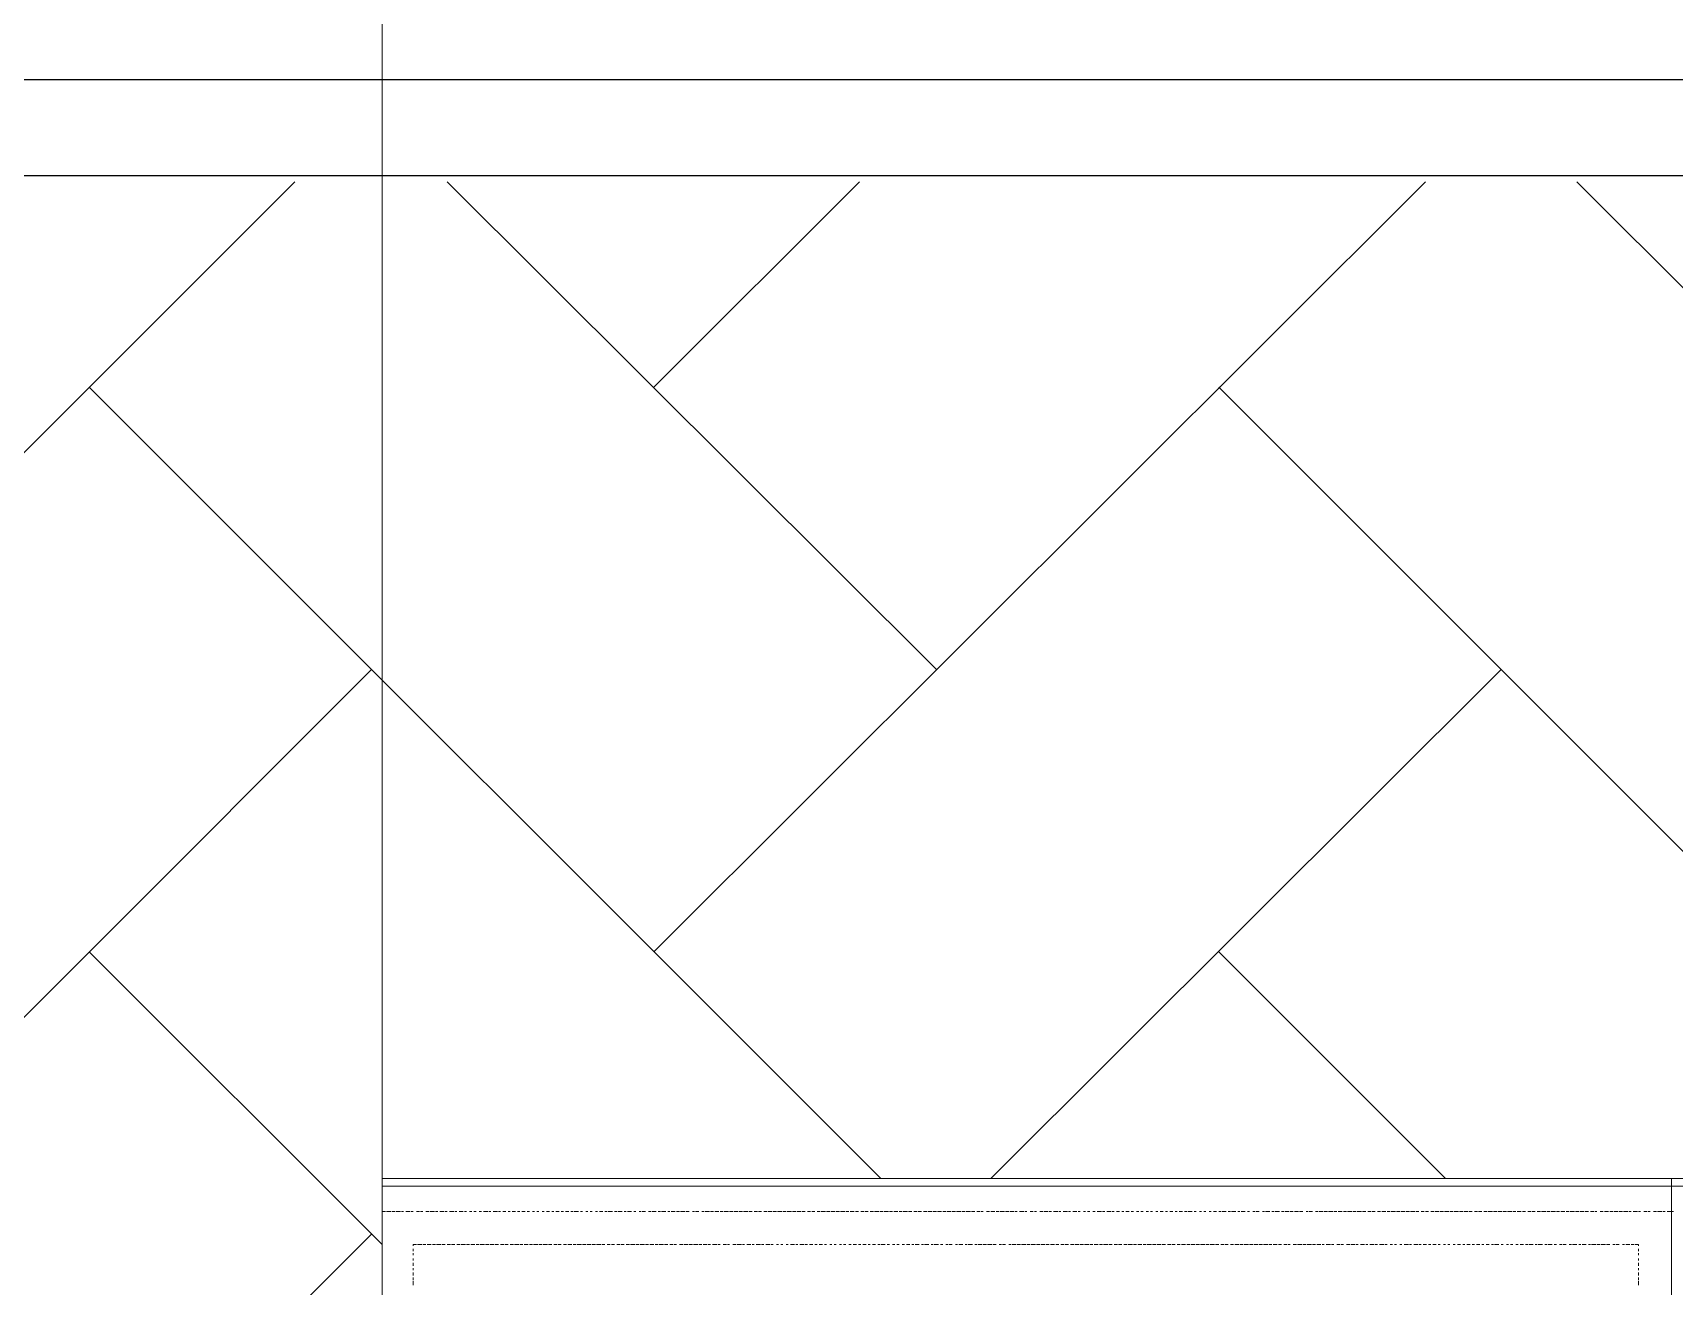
# Model space of a CAD drawing. Header units: millimetres. Extents: x 2928 to 3112, y 1220 to 1280.
# Drawn here: x 2973.768 to 2976.336, y 1265.586 to 1267.547 of the extents above; entities that cross this region are included whole.
import ezdxf

# ---------------------------------------------------------------- set-up
doc = ezdxf.new("R2010")
doc.units = ezdxf.units.MM

msp = doc.modelspace()

# ---------------------------------------------------------------- linework, layer by layer
at = {"color": 253, "linetype": 'Continuous', "lineweight": 5, "true_color": 0x9a9a9a}
for points in [[(2974.31512, 1265.58897), (2974.31512, 1267.98234), (2974.31512, 1267.98234)], [(2974.31512, 1265.58897), (2974.31512, 1267.98234), (2974.31512, 1267.98234)], [(2976.33182, 1265.7423), (2974.31512, 1265.7423), (2974.31512, 1265.7423)], [(2978.34685, 1265.7423), (2976.33182, 1265.7423), (2976.33182, 1265.7423)]]:
    msp.add_lwpolyline(points, dxfattribs=at)
at = {"color": 7, "linetype": 'Continuous', "lineweight": -2, "true_color": 0x000007}
for points in [[(2937.08126, 1265.3073), (2937.07792, 1267.474), (2938.98795, 1267.474), (2985.45528, 1267.474), (2985.45528, 1236.87356), (2938.98795, 1236.87356), (2937.08126, 1236.87356), (2937.08126, 1238.60692)], [(2937.23126, 1265.3073), (2937.23126, 1267.32399), (2938.98795, 1267.32399), (2985.30528, 1267.32399), (2985.30528, 1237.02356), (2938.98795, 1237.02356), (2937.22793, 1237.02356), (2937.22793, 1238.60692)]]:
    msp.add_lwpolyline(points, close=True, dxfattribs=at)
at = {"color": 252, "linetype": 'Continuous', "lineweight": 13, "true_color": 0x989898}
msp.add_lwpolyline([(2978.19518, 1267.32399), (2978.19518, 1267.474), (2940.68131, 1267.474), (2940.68131, 1267.32399)], close=True, dxfattribs=at)
at = {"color": 9, "linetype": 'Continuous', "lineweight": 13, "true_color": 0xbababa}
for points in [[(2972.97344, 1266.10898), (2974.17845, 1267.31399), (2974.17845, 1267.31399)], [(2975.1818, 1266.55065), (2974.41679, 1267.31399), (2974.41679, 1267.31399)], [(2974.74013, 1266.99232), (2975.0618, 1267.31399), (2975.0618, 1267.31399)], [(2974.74013, 1266.10898), (2975.94681, 1267.31399), (2975.94681, 1267.31399)], [(2976.94849, 1266.55065), (2976.18348, 1267.31399), (2976.18348, 1267.31399)], [(2975.09513, 1265.75397), (2973.85678, 1266.99232), (2973.85678, 1266.99232)], [(2976.86183, 1265.75397), (2975.62347, 1266.99232), (2975.62347, 1266.99232)], [(2972.97344, 1265.22396), (2974.29846, 1266.55065), (2974.29846, 1266.55065)], [(2975.2668, 1265.75397), (2976.06515, 1266.55065), (2976.06515, 1266.55065)], [(2974.31512, 1265.65064), (2973.85678, 1266.10898), (2973.85678, 1266.10898)], [(2975.97848, 1265.75397), (2975.62347, 1266.10898), (2975.62347, 1266.10898)], [(2973.17344, 1264.54395), (2974.29846, 1265.6673), (2974.29846, 1265.6673)]]:
    msp.add_lwpolyline(points, dxfattribs=at)
at = {"color": 7, "linetype": 'Continuous', "lineweight": 20, "true_color": 0x000007}
for points in [[(2976.33182, 1265.75397), (2974.31512, 1265.75397), (2974.31512, 1265.29896), (2976.33182, 1265.29896)], [(2978.34685, 1265.75397), (2976.33182, 1265.75397), (2976.33182, 1265.29896), (2978.34685, 1265.29896)]]:
    msp.add_lwpolyline(points, close=True, dxfattribs=at)
at = {"color": 252, "linetype": 'Continuous', "lineweight": 13, "true_color": 0x989898}
for points in [[(2974.32012, 1265.7023), (2974.31512, 1265.7023), (2974.31512, 1265.7023)], [(2974.32846, 1265.7023), (2974.32179, 1265.7023), (2974.32179, 1265.7023)], [(2974.33512, 1265.7023), (2974.33012, 1265.7023), (2974.33012, 1265.7023)], [(2974.34346, 1265.7023), (2974.33679, 1265.7023), (2974.33679, 1265.7023)], [(2974.34846, 1265.7023), (2974.34512, 1265.7023), (2974.34512, 1265.7023)], [(2974.35846, 1265.7023), (2974.35179, 1265.7023), (2974.35179, 1265.7023)], [(2974.36346, 1265.7023), (2974.36012, 1265.7023), (2974.36012, 1265.7023)], [(2974.37346, 1265.7023), (2974.36846, 1265.7023), (2974.36846, 1265.7023)], [(2974.37846, 1265.7023), (2974.37512, 1265.7023), (2974.37512, 1265.7023)], [(2974.38846, 1265.7023), (2974.38346, 1265.7023), (2974.38346, 1265.7023)], [(2974.39679, 1265.7023), (2974.39012, 1265.7023), (2974.39012, 1265.7023)], [(2974.40179, 1265.7023), (2974.39846, 1265.7023), (2974.39846, 1265.7023)], [(2974.41179, 1265.7023), (2974.40512, 1265.7023), (2974.40512, 1265.7023)], [(2974.41679, 1265.7023), (2974.41346, 1265.7023), (2974.41346, 1265.7023)], [(2974.42679, 1265.7023), (2974.42012, 1265.7023), (2974.42012, 1265.7023)], [(2974.43179, 1265.7023), (2974.42846, 1265.7023), (2974.42846, 1265.7023)], [(2974.44179, 1265.7023), (2974.43512, 1265.7023), (2974.43512, 1265.7023)], [(2974.44679, 1265.7023), (2974.44346, 1265.7023), (2974.44346, 1265.7023)], [(2974.45512, 1265.7023), (2974.45179, 1265.7023), (2974.45179, 1265.7023)], [(2974.46179, 1265.7023), (2974.45846, 1265.7023), (2974.45846, 1265.7023)], [(2974.47012, 1265.7023), (2974.46679, 1265.7023), (2974.46679, 1265.7023)], [(2974.48012, 1265.7023), (2974.47346, 1265.7023), (2974.47346, 1265.7023)], [(2974.48512, 1265.7023), (2974.48179, 1265.7023), (2974.48179, 1265.7023)], [(2974.49512, 1265.7023), (2974.48846, 1265.7023), (2974.48846, 1265.7023)], [(2974.50012, 1265.7023), (2974.49679, 1265.7023), (2974.49679, 1265.7023)], [(2974.50846, 1265.7023), (2974.50346, 1265.7023), (2974.50346, 1265.7023)], [(2974.51512, 1265.7023), (2974.51179, 1265.7023), (2974.51179, 1265.7023)], [(2974.52346, 1265.7023), (2974.51846, 1265.7023), (2974.51846, 1265.7023)], [(2974.53013, 1265.7023), (2974.52679, 1265.7023), (2974.52679, 1265.7023)], [(2974.53846, 1265.7023), (2974.53346, 1265.7023), (2974.53346, 1265.7023)], [(2974.54513, 1265.7023), (2974.54179, 1265.7023), (2974.54179, 1265.7023)], [(2974.55346, 1265.7023), (2974.55013, 1265.7023), (2974.55013, 1265.7023)], [(2974.56013, 1265.7023), (2974.55679, 1265.7023), (2974.55679, 1265.7023)], [(2974.56846, 1265.7023), (2974.56513, 1265.7023), (2974.56513, 1265.7023)], [(2974.57679, 1265.7023), (2974.57179, 1265.7023), (2974.57179, 1265.7023)], [(2974.58346, 1265.7023), (2974.58013, 1265.7023), (2974.58013, 1265.7023)], [(2974.59179, 1265.7023), (2974.58679, 1265.7023), (2974.58679, 1265.7023)], [(2974.59846, 1265.7023), (2974.59513, 1265.7023), (2974.59513, 1265.7023)], [(2974.60679, 1265.7023), (2974.60179, 1265.7023), (2974.60179, 1265.7023)], [(2974.61346, 1265.7023), (2974.61013, 1265.7023), (2974.61013, 1265.7023)], [(2974.62179, 1265.7023), (2974.61513, 1265.7023), (2974.61513, 1265.7023)], [(2974.62846, 1265.7023), (2974.62513, 1265.7023), (2974.62513, 1265.7023)], [(2974.63679, 1265.7023), (2974.63346, 1265.7023), (2974.63346, 1265.7023)], [(2974.64346, 1265.7023), (2974.64013, 1265.7023), (2974.64013, 1265.7023)], [(2974.65179, 1265.7023), (2974.64846, 1265.7023), (2974.64846, 1265.7023)], [(2974.66013, 1265.7023), (2974.65513, 1265.7023), (2974.65513, 1265.7023)], [(2974.66679, 1265.7023), (2974.66346, 1265.7023), (2974.66346, 1265.7023)], [(2974.67513, 1265.7023), (2974.66846, 1265.7023), (2974.66846, 1265.7023)], [(2974.68179, 1265.7023), (2974.67846, 1265.7023), (2974.67846, 1265.7023)], [(2974.69013, 1265.7023), (2974.68346, 1265.7023), (2974.68346, 1265.7023)], [(2974.69679, 1265.7023), (2974.69346, 1265.7023), (2974.69346, 1265.7023)], [(2974.70513, 1265.7023), (2974.69846, 1265.7023), (2974.69846, 1265.7023)], [(2974.71179, 1265.7023), (2974.70846, 1265.7023), (2974.70846, 1265.7023)], [(2974.72013, 1265.7023), (2974.71679, 1265.7023), (2974.71679, 1265.7023)], [(2974.72679, 1265.7023), (2974.72179, 1265.7023), (2974.72179, 1265.7023)], [(2974.73513, 1265.7023), (2974.73179, 1265.7023), (2974.73179, 1265.7023)], [(2974.74346, 1265.7023), (2974.73679, 1265.7023), (2974.73679, 1265.7023)], [(2974.75013, 1265.7023), (2974.74679, 1265.7023), (2974.74679, 1265.7023)], [(2974.75846, 1265.7023), (2974.75179, 1265.7023), (2974.75179, 1265.7023)], [(2974.76513, 1265.7023), (2974.7618, 1265.7023), (2974.7618, 1265.7023)], [(2974.77346, 1265.7023), (2974.7668, 1265.7023), (2974.7668, 1265.7023)], [(2974.78013, 1265.7023), (2974.77513, 1265.7023), (2974.77513, 1265.7023)], [(2974.78846, 1265.7023), (2974.7818, 1265.7023), (2974.7818, 1265.7023)], [(2974.79513, 1265.7023), (2974.79013, 1265.7023), (2974.79013, 1265.7023)], [(2974.80346, 1265.7023), (2974.80013, 1265.7023), (2974.80013, 1265.7023)], [(2974.81013, 1265.7023), (2974.80513, 1265.7023), (2974.80513, 1265.7023)], [(2974.81846, 1265.7023), (2974.81513, 1265.7023), (2974.81513, 1265.7023)], [(2974.8268, 1265.7023), (2974.82013, 1265.7023), (2974.82013, 1265.7023)], [(2974.83346, 1265.7023), (2974.82846, 1265.7023), (2974.82846, 1265.7023)], [(2974.8418, 1265.7023), (2974.83513, 1265.7023), (2974.83513, 1265.7023)], [(2974.84846, 1265.7023), (2974.84346, 1265.7023), (2974.84346, 1265.7023)], [(2974.8568, 1265.7023), (2974.85013, 1265.7023), (2974.85013, 1265.7023)], [(2974.86346, 1265.7023), (2974.85846, 1265.7023), (2974.85846, 1265.7023)], [(2974.8718, 1265.7023), (2974.86513, 1265.7023), (2974.86513, 1265.7023)], [(2974.87846, 1265.7023), (2974.87346, 1265.7023), (2974.87346, 1265.7023)], [(2974.8868, 1265.7023), (2974.88013, 1265.7023), (2974.88013, 1265.7023)], [(2974.89346, 1265.7023), (2974.88846, 1265.7023), (2974.88846, 1265.7023)], [(2974.9018, 1265.7023), (2974.8968, 1265.7023), (2974.8968, 1265.7023)], [(2974.90846, 1265.7023), (2974.90346, 1265.7023), (2974.90346, 1265.7023)], [(2974.9168, 1265.7023), (2974.9118, 1265.7023), (2974.9118, 1265.7023)], [(2974.92513, 1265.7023), (2974.91846, 1265.7023), (2974.91846, 1265.7023)], [(2974.9318, 1265.7023), (2974.9268, 1265.7023), (2974.9268, 1265.7023)], [(2974.94013, 1265.7023), (2974.93346, 1265.7023), (2974.93346, 1265.7023)], [(2974.9468, 1265.7023), (2974.9418, 1265.7023), (2974.9418, 1265.7023)], [(2974.95513, 1265.7023), (2974.94846, 1265.7023), (2974.94846, 1265.7023)], [(2974.9618, 1265.7023), (2974.9568, 1265.7023), (2974.9568, 1265.7023)], [(2974.97013, 1265.7023), (2974.96346, 1265.7023), (2974.96346, 1265.7023)], [(2974.9768, 1265.7023), (2974.9718, 1265.7023), (2974.9718, 1265.7023)], [(2974.98513, 1265.7023), (2974.98013, 1265.7023), (2974.98013, 1265.7023)], [(2974.9918, 1265.7023), (2974.9868, 1265.7023), (2974.9868, 1265.7023)], [(2975.00013, 1265.7023), (2974.99513, 1265.7023), (2974.99513, 1265.7023)], [(2975.00847, 1265.7023), (2975.0018, 1265.7023), (2975.0018, 1265.7023)], [(2975.01513, 1265.7023), (2975.01013, 1265.7023), (2975.01013, 1265.7023)], [(2975.02347, 1265.7023), (2975.0168, 1265.7023), (2975.0168, 1265.7023)], [(2975.03013, 1265.7023), (2975.02513, 1265.7023), (2975.02513, 1265.7023)], [(2975.03847, 1265.7023), (2975.0318, 1265.7023), (2975.0318, 1265.7023)], [(2975.04513, 1265.7023), (2975.04013, 1265.7023), (2975.04013, 1265.7023)], [(2975.05347, 1265.7023), (2975.0468, 1265.7023), (2975.0468, 1265.7023)], [(2975.06013, 1265.7023), (2975.05513, 1265.7023), (2975.05513, 1265.7023)], [(2975.06847, 1265.7023), (2975.06347, 1265.7023), (2975.06347, 1265.7023)], [(2975.07513, 1265.7023), (2975.07013, 1265.7023), (2975.07013, 1265.7023)], [(2975.08347, 1265.7023), (2975.07847, 1265.7023), (2975.07847, 1265.7023)], [(2975.0918, 1265.7023), (2975.08513, 1265.7023), (2975.08513, 1265.7023)], [(2975.09847, 1265.7023), (2975.09347, 1265.7023), (2975.09347, 1265.7023)], [(2975.1068, 1265.7023), (2975.10013, 1265.7023), (2975.10013, 1265.7023)], [(2975.11347, 1265.7023), (2975.10847, 1265.7023), (2975.10847, 1265.7023)], [(2975.1218, 1265.7023), (2975.11513, 1265.7023), (2975.11513, 1265.7023)], [(2975.12847, 1265.7023), (2975.12347, 1265.7023), (2975.12347, 1265.7023)], [(2975.1368, 1265.7023), (2975.13013, 1265.7023), (2975.13013, 1265.7023)], [(2975.14347, 1265.7023), (2975.13847, 1265.7023), (2975.13847, 1265.7023)], [(2975.1518, 1265.7023), (2975.1468, 1265.7023), (2975.1468, 1265.7023)], [(2975.15847, 1265.7023), (2975.15347, 1265.7023), (2975.15347, 1265.7023)], [(2975.1668, 1265.7023), (2975.1618, 1265.7023), (2975.1618, 1265.7023)], [(2975.17513, 1265.7023), (2975.16847, 1265.7023), (2975.16847, 1265.7023)], [(2975.1818, 1265.7023), (2975.1768, 1265.7023), (2975.1768, 1265.7023)], [(2975.19013, 1265.7023), (2975.18347, 1265.7023), (2975.18347, 1265.7023)], [(2975.1968, 1265.7023), (2975.1918, 1265.7023), (2975.1918, 1265.7023)], [(2975.20513, 1265.7023), (2975.19847, 1265.7023), (2975.19847, 1265.7023)], [(2975.2118, 1265.7023), (2975.2068, 1265.7023), (2975.2068, 1265.7023)], [(2975.22013, 1265.7023), (2975.21347, 1265.7023), (2975.21347, 1265.7023)], [(2975.2268, 1265.7023), (2975.2218, 1265.7023), (2975.2218, 1265.7023)], [(2975.23514, 1265.7023), (2975.22847, 1265.7023), (2975.22847, 1265.7023)], [(2975.2418, 1265.7023), (2975.2368, 1265.7023), (2975.2368, 1265.7023)], [(2975.25014, 1265.7023), (2975.24514, 1265.7023), (2975.24514, 1265.7023)], [(2975.25514, 1265.7023), (2975.2518, 1265.7023), (2975.2518, 1265.7023)], [(2975.26514, 1265.7023), (2975.26014, 1265.7023), (2975.26014, 1265.7023)], [(2975.27347, 1265.7023), (2975.2668, 1265.7023), (2975.2668, 1265.7023)], [(2975.28014, 1265.7023), (2975.27514, 1265.7023), (2975.27514, 1265.7023)], [(2975.28847, 1265.7023), (2975.2818, 1265.7023), (2975.2818, 1265.7023)], [(2975.29514, 1265.7023), (2975.29014, 1265.7023), (2975.29014, 1265.7023)], [(2975.30347, 1265.7023), (2975.2968, 1265.7023), (2975.2968, 1265.7023)], [(2975.30847, 1265.7023), (2975.30514, 1265.7023), (2975.30514, 1265.7023)], [(2975.31847, 1265.7023), (2975.3118, 1265.7023), (2975.3118, 1265.7023)], [(2975.32347, 1265.7023), (2975.32014, 1265.7023), (2975.32014, 1265.7023)], [(2975.33347, 1265.7023), (2975.32847, 1265.7023), (2975.32847, 1265.7023)], [(2975.33847, 1265.7023), (2975.33514, 1265.7023), (2975.33514, 1265.7023)], [(2975.34847, 1265.7023), (2975.34347, 1265.7023), (2975.34347, 1265.7023)], [(2975.3568, 1265.7023), (2975.35014, 1265.7023), (2975.35014, 1265.7023)], [(2975.3618, 1265.7023), (2975.35847, 1265.7023), (2975.35847, 1265.7023)], [(2975.3718, 1265.7023), (2975.36514, 1265.7023), (2975.36514, 1265.7023)], [(2975.3768, 1265.7023), (2975.37347, 1265.7023), (2975.37347, 1265.7023)], [(2975.3868, 1265.7023), (2975.38014, 1265.7023), (2975.38014, 1265.7023)], [(2975.3918, 1265.7023), (2975.38847, 1265.7023), (2975.38847, 1265.7023)], [(2975.4018, 1265.7023), (2975.39514, 1265.7023), (2975.39514, 1265.7023)], [(2975.4068, 1265.7023), (2975.40347, 1265.7023), (2975.40347, 1265.7023)], [(2975.41514, 1265.7023), (2975.4118, 1265.7023), (2975.4118, 1265.7023)], [(2975.4218, 1265.7023), (2975.41847, 1265.7023), (2975.41847, 1265.7023)], [(2975.43014, 1265.7023), (2975.4268, 1265.7023), (2975.4268, 1265.7023)], [(2975.44014, 1265.7023), (2975.43347, 1265.7023), (2975.43347, 1265.7023)], [(2975.44514, 1265.7023), (2975.4418, 1265.7023), (2975.4418, 1265.7023)], [(2975.45514, 1265.7023), (2975.44847, 1265.7023), (2975.44847, 1265.7023)], [(2975.46014, 1265.7023), (2975.4568, 1265.7023), (2975.4568, 1265.7023)], [(2975.46847, 1265.7023), (2975.46347, 1265.7023), (2975.46347, 1265.7023)], [(2975.47514, 1265.7023), (2975.47181, 1265.7023), (2975.47181, 1265.7023)], [(2975.48347, 1265.7023), (2975.47847, 1265.7023), (2975.47847, 1265.7023)], [(2975.49014, 1265.7023), (2975.48681, 1265.7023), (2975.48681, 1265.7023)], [(2975.49847, 1265.7023), (2975.49514, 1265.7023), (2975.49514, 1265.7023)], [(2975.50514, 1265.7023), (2975.50181, 1265.7023), (2975.50181, 1265.7023)], [(2975.51347, 1265.7023), (2975.51014, 1265.7023), (2975.51014, 1265.7023)], [(2975.52014, 1265.7023), (2975.51681, 1265.7023), (2975.51681, 1265.7023)], [(2975.52847, 1265.7023), (2975.52514, 1265.7023), (2975.52514, 1265.7023)], [(2975.53681, 1265.7023), (2975.53181, 1265.7023), (2975.53181, 1265.7023)], [(2975.54347, 1265.7023), (2975.54014, 1265.7023), (2975.54014, 1265.7023)], [(2975.55181, 1265.7023), (2975.54681, 1265.7023), (2975.54681, 1265.7023)], [(2975.55847, 1265.7023), (2975.55514, 1265.7023), (2975.55514, 1265.7023)], [(2975.56681, 1265.7023), (2975.56181, 1265.7023), (2975.56181, 1265.7023)], [(2975.57347, 1265.7023), (2975.57014, 1265.7023), (2975.57014, 1265.7023)], [(2975.58181, 1265.7023), (2975.57514, 1265.7023), (2975.57514, 1265.7023)], [(2975.58847, 1265.7023), (2975.58514, 1265.7023), (2975.58514, 1265.7023)], [(2975.59681, 1265.7023), (2975.59347, 1265.7023), (2975.59347, 1265.7023)], [(2975.60347, 1265.7023), (2975.60014, 1265.7023), (2975.60014, 1265.7023)], [(2975.61181, 1265.7023), (2975.60847, 1265.7023), (2975.60847, 1265.7023)], [(2975.62014, 1265.7023), (2975.61514, 1265.7023), (2975.61514, 1265.7023)], [(2975.62681, 1265.7023), (2975.62347, 1265.7023), (2975.62347, 1265.7023)], [(2975.63514, 1265.7023), (2975.62847, 1265.7023), (2975.62847, 1265.7023)], [(2975.64181, 1265.7023), (2975.63847, 1265.7023), (2975.63847, 1265.7023)], [(2975.65014, 1265.7023), (2975.64347, 1265.7023), (2975.64347, 1265.7023)], [(2975.65681, 1265.7023), (2975.65347, 1265.7023), (2975.65347, 1265.7023)], [(2975.66514, 1265.7023), (2975.65847, 1265.7023), (2975.65847, 1265.7023)], [(2975.67181, 1265.7023), (2975.66847, 1265.7023), (2975.66847, 1265.7023)], [(2975.68014, 1265.7023), (2975.67681, 1265.7023), (2975.67681, 1265.7023)], [(2975.68681, 1265.7023), (2975.68181, 1265.7023), (2975.68181, 1265.7023)], [(2975.69514, 1265.7023), (2975.69181, 1265.7023), (2975.69181, 1265.7023)], [(2975.70348, 1265.7023), (2975.69681, 1265.7023), (2975.69681, 1265.7023)], [(2975.71014, 1265.7023), (2975.70681, 1265.7023), (2975.70681, 1265.7023)], [(2975.71848, 1265.7023), (2975.71181, 1265.7023), (2975.71181, 1265.7023)], [(2975.72514, 1265.7023), (2975.72181, 1265.7023), (2975.72181, 1265.7023)], [(2975.73348, 1265.7023), (2975.72681, 1265.7023), (2975.72681, 1265.7023)], [(2975.74014, 1265.7023), (2975.73514, 1265.7023), (2975.73514, 1265.7023)], [(2975.74848, 1265.7023), (2975.74181, 1265.7023), (2975.74181, 1265.7023)], [(2975.75514, 1265.7023), (2975.75014, 1265.7023), (2975.75014, 1265.7023)], [(2975.76348, 1265.7023), (2975.76014, 1265.7023), (2975.76014, 1265.7023)], [(2975.77014, 1265.7023), (2975.76514, 1265.7023), (2975.76514, 1265.7023)], [(2975.77848, 1265.7023), (2975.77514, 1265.7023), (2975.77514, 1265.7023)], [(2975.78681, 1265.7023), (2975.78014, 1265.7023), (2975.78014, 1265.7023)], [(2975.79348, 1265.7023), (2975.78848, 1265.7023), (2975.78848, 1265.7023)], [(2975.80181, 1265.7023), (2975.79514, 1265.7023), (2975.79514, 1265.7023)], [(2975.80848, 1265.7023), (2975.80348, 1265.7023), (2975.80348, 1265.7023)], [(2975.81681, 1265.7023), (2975.81014, 1265.7023), (2975.81014, 1265.7023)], [(2975.82348, 1265.7023), (2975.81848, 1265.7023), (2975.81848, 1265.7023)], [(2975.83181, 1265.7023), (2975.82514, 1265.7023), (2975.82514, 1265.7023)], [(2975.83848, 1265.7023), (2975.83348, 1265.7023), (2975.83348, 1265.7023)], [(2975.84681, 1265.7023), (2975.84014, 1265.7023), (2975.84014, 1265.7023)], [(2975.85348, 1265.7023), (2975.84848, 1265.7023), (2975.84848, 1265.7023)], [(2975.86181, 1265.7023), (2975.85681, 1265.7023), (2975.85681, 1265.7023)], [(2975.86848, 1265.7023), (2975.86348, 1265.7023), (2975.86348, 1265.7023)], [(2975.87681, 1265.7023), (2975.87181, 1265.7023), (2975.87181, 1265.7023)], [(2975.88514, 1265.7023), (2975.87848, 1265.7023), (2975.87848, 1265.7023)], [(2975.89181, 1265.7023), (2975.88681, 1265.7023), (2975.88681, 1265.7023)], [(2975.90014, 1265.7023), (2975.89348, 1265.7023), (2975.89348, 1265.7023)], [(2975.90681, 1265.7023), (2975.90181, 1265.7023), (2975.90181, 1265.7023)], [(2975.91514, 1265.7023), (2975.90848, 1265.7023), (2975.90848, 1265.7023)], [(2975.92181, 1265.7023), (2975.91681, 1265.7023), (2975.91681, 1265.7023)], [(2975.93015, 1265.7023), (2975.92348, 1265.7023), (2975.92348, 1265.7023)], [(2975.93681, 1265.7023), (2975.93181, 1265.7023), (2975.93181, 1265.7023)], [(2975.94515, 1265.7023), (2975.94015, 1265.7023), (2975.94015, 1265.7023)], [(2975.95181, 1265.7023), (2975.94681, 1265.7023), (2975.94681, 1265.7023)], [(2975.96015, 1265.7023), (2975.95515, 1265.7023), (2975.95515, 1265.7023)], [(2975.96848, 1265.7023), (2975.96181, 1265.7023), (2975.96181, 1265.7023)], [(2975.97515, 1265.7023), (2975.97015, 1265.7023), (2975.97015, 1265.7023)], [(2975.98348, 1265.7023), (2975.97681, 1265.7023), (2975.97681, 1265.7023)], [(2975.99015, 1265.7023), (2975.98515, 1265.7023), (2975.98515, 1265.7023)], [(2975.99848, 1265.7023), (2975.99181, 1265.7023), (2975.99181, 1265.7023)], [(2976.00515, 1265.7023), (2976.00015, 1265.7023), (2976.00015, 1265.7023)], [(2976.01348, 1265.7023), (2976.00681, 1265.7023), (2976.00681, 1265.7023)], [(2976.02015, 1265.7023), (2976.01515, 1265.7023), (2976.01515, 1265.7023)], [(2976.02848, 1265.7023), (2976.02348, 1265.7023), (2976.02348, 1265.7023)], [(2976.03515, 1265.7023), (2976.03015, 1265.7023), (2976.03015, 1265.7023)], [(2976.04348, 1265.7023), (2976.03848, 1265.7023), (2976.03848, 1265.7023)], [(2976.05181, 1265.7023), (2976.04515, 1265.7023), (2976.04515, 1265.7023)], [(2976.05848, 1265.7023), (2976.05348, 1265.7023), (2976.05348, 1265.7023)], [(2976.06681, 1265.7023), (2976.06015, 1265.7023), (2976.06015, 1265.7023)], [(2976.07348, 1265.7023), (2976.06848, 1265.7023), (2976.06848, 1265.7023)], [(2976.08181, 1265.7023), (2976.07515, 1265.7023), (2976.07515, 1265.7023)], [(2976.08848, 1265.7023), (2976.08348, 1265.7023), (2976.08348, 1265.7023)], [(2976.09681, 1265.7023), (2976.09015, 1265.7023), (2976.09015, 1265.7023)], [(2976.10348, 1265.7023), (2976.09848, 1265.7023), (2976.09848, 1265.7023)], [(2976.11181, 1265.7023), (2976.10681, 1265.7023), (2976.10681, 1265.7023)], [(2976.11848, 1265.7023), (2976.11348, 1265.7023), (2976.11348, 1265.7023)], [(2976.12681, 1265.7023), (2976.12181, 1265.7023), (2976.12181, 1265.7023)], [(2976.13515, 1265.7023), (2976.12848, 1265.7023), (2976.12848, 1265.7023)], [(2976.14181, 1265.7023), (2976.13681, 1265.7023), (2976.13681, 1265.7023)], [(2976.15015, 1265.7023), (2976.14348, 1265.7023), (2976.14348, 1265.7023)], [(2976.15681, 1265.7023), (2976.15181, 1265.7023), (2976.15181, 1265.7023)], [(2976.16515, 1265.7023), (2976.15848, 1265.7023), (2976.15848, 1265.7023)], [(2976.17182, 1265.7023), (2976.16682, 1265.7023), (2976.16682, 1265.7023)], [(2976.18015, 1265.7023), (2976.17348, 1265.7023), (2976.17348, 1265.7023)], [(2976.18682, 1265.7023), (2976.18182, 1265.7023), (2976.18182, 1265.7023)], [(2976.19515, 1265.7023), (2976.18848, 1265.7023), (2976.18848, 1265.7023)], [(2976.20182, 1265.7023), (2976.19682, 1265.7023), (2976.19682, 1265.7023)], [(2976.21015, 1265.7023), (2976.20515, 1265.7023), (2976.20515, 1265.7023)], [(2976.21515, 1265.7023), (2976.21182, 1265.7023), (2976.21182, 1265.7023)], [(2976.22515, 1265.7023), (2976.22015, 1265.7023), (2976.22015, 1265.7023)], [(2976.23348, 1265.7023), (2976.22682, 1265.7023), (2976.22682, 1265.7023)], [(2976.24015, 1265.7023), (2976.23515, 1265.7023), (2976.23515, 1265.7023)], [(2976.24848, 1265.7023), (2976.24182, 1265.7023), (2976.24182, 1265.7023)], [(2976.25515, 1265.7023), (2976.25015, 1265.7023), (2976.25015, 1265.7023)], [(2976.26348, 1265.7023), (2976.25682, 1265.7023), (2976.25682, 1265.7023)], [(2976.26848, 1265.7023), (2976.26515, 1265.7023), (2976.26515, 1265.7023)], [(2976.27848, 1265.7023), (2976.27182, 1265.7023), (2976.27182, 1265.7023)], [(2976.28348, 1265.7023), (2976.28015, 1265.7023), (2976.28015, 1265.7023)], [(2976.29348, 1265.7023), (2976.28848, 1265.7023), (2976.28848, 1265.7023)], [(2976.29848, 1265.7023), (2976.29515, 1265.7023), (2976.29515, 1265.7023)], [(2976.30848, 1265.7023), (2976.30348, 1265.7023), (2976.30348, 1265.7023)], [(2976.31682, 1265.7023), (2976.31015, 1265.7023), (2976.31015, 1265.7023)], [(2976.32182, 1265.7023), (2976.31848, 1265.7023), (2976.31848, 1265.7023)], [(2976.33182, 1265.7023), (2976.32515, 1265.7023), (2976.32515, 1265.7023)], [(2976.33515, 1265.7023), (2976.33182, 1265.7023), (2976.33182, 1265.7023)], [(2974.36346, 1265.65064), (2974.36346, 1265.64897), (2974.36346, 1265.64897)], [(2974.36846, 1265.65064), (2974.36346, 1265.65064), (2974.36346, 1265.65064)], [(2974.36346, 1265.64397), (2974.36346, 1265.64064), (2974.36346, 1265.64064)], [(2974.37679, 1265.65064), (2974.37012, 1265.65064), (2974.37012, 1265.65064)], [(2974.38346, 1265.65064), (2974.37846, 1265.65064), (2974.37846, 1265.65064)], [(2974.39179, 1265.65064), (2974.38512, 1265.65064), (2974.38512, 1265.65064)], [(2974.39846, 1265.65064), (2974.39346, 1265.65064), (2974.39346, 1265.65064)], [(2974.40679, 1265.65064), (2974.40012, 1265.65064), (2974.40012, 1265.65064)], [(2974.41346, 1265.65064), (2974.40846, 1265.65064), (2974.40846, 1265.65064)], [(2974.42179, 1265.65064), (2974.41679, 1265.65064), (2974.41679, 1265.65064)], [(2974.42846, 1265.65064), (2974.42346, 1265.65064), (2974.42346, 1265.65064)], [(2974.43679, 1265.65064), (2974.43179, 1265.65064), (2974.43179, 1265.65064)], [(2974.44512, 1265.65064), (2974.43846, 1265.65064), (2974.43846, 1265.65064)], [(2974.45179, 1265.65064), (2974.44679, 1265.65064), (2974.44679, 1265.65064)], [(2974.46012, 1265.65064), (2974.45346, 1265.65064), (2974.45346, 1265.65064)], [(2974.46679, 1265.65064), (2974.46179, 1265.65064), (2974.46179, 1265.65064)], [(2974.47512, 1265.65064), (2974.46846, 1265.65064), (2974.46846, 1265.65064)], [(2974.48179, 1265.65064), (2974.47679, 1265.65064), (2974.47679, 1265.65064)], [(2974.49012, 1265.65064), (2974.48346, 1265.65064), (2974.48346, 1265.65064)], [(2974.49679, 1265.65064), (2974.49179, 1265.65064), (2974.49179, 1265.65064)], [(2974.50512, 1265.65064), (2974.50012, 1265.65064), (2974.50012, 1265.65064)], [(2974.51179, 1265.65064), (2974.50679, 1265.65064), (2974.50679, 1265.65064)], [(2974.52012, 1265.65064), (2974.51512, 1265.65064), (2974.51512, 1265.65064)], [(2974.52846, 1265.65064), (2974.52179, 1265.65064), (2974.52179, 1265.65064)], [(2974.53513, 1265.65064), (2974.53013, 1265.65064), (2974.53013, 1265.65064)], [(2974.54346, 1265.65064), (2974.53679, 1265.65064), (2974.53679, 1265.65064)], [(2974.55013, 1265.65064), (2974.54513, 1265.65064), (2974.54513, 1265.65064)], [(2974.55846, 1265.65064), (2974.55179, 1265.65064), (2974.55179, 1265.65064)], [(2974.56513, 1265.65064), (2974.56013, 1265.65064), (2974.56013, 1265.65064)], [(2974.57346, 1265.65064), (2974.56679, 1265.65064), (2974.56679, 1265.65064)], [(2974.58013, 1265.65064), (2974.57513, 1265.65064), (2974.57513, 1265.65064)], [(2974.58846, 1265.65064), (2974.58346, 1265.65064), (2974.58346, 1265.65064)], [(2974.59513, 1265.65064), (2974.59013, 1265.65064), (2974.59013, 1265.65064)], [(2974.60346, 1265.65064), (2974.59846, 1265.65064), (2974.59846, 1265.65064)], [(2974.61179, 1265.65064), (2974.60513, 1265.65064), (2974.60513, 1265.65064)], [(2974.61846, 1265.65064), (2974.61346, 1265.65064), (2974.61346, 1265.65064)], [(2974.62679, 1265.65064), (2974.62013, 1265.65064), (2974.62013, 1265.65064)], [(2974.63346, 1265.65064), (2974.62846, 1265.65064), (2974.62846, 1265.65064)], [(2974.64179, 1265.65064), (2974.63513, 1265.65064), (2974.63513, 1265.65064)], [(2974.64846, 1265.65064), (2974.64346, 1265.65064), (2974.64346, 1265.65064)], [(2974.65679, 1265.65064), (2974.65013, 1265.65064), (2974.65013, 1265.65064)], [(2974.66346, 1265.65064), (2974.65846, 1265.65064), (2974.65846, 1265.65064)], [(2974.67179, 1265.65064), (2974.66679, 1265.65064), (2974.66679, 1265.65064)], [(2974.67846, 1265.65064), (2974.67346, 1265.65064), (2974.67346, 1265.65064)], [(2974.68679, 1265.65064), (2974.68179, 1265.65064), (2974.68179, 1265.65064)], [(2974.69346, 1265.65064), (2974.68846, 1265.65064), (2974.68846, 1265.65064)], [(2974.70179, 1265.65064), (2974.69679, 1265.65064), (2974.69679, 1265.65064)], [(2974.71013, 1265.65064), (2974.70346, 1265.65064), (2974.70346, 1265.65064)], [(2974.71679, 1265.65064), (2974.71179, 1265.65064), (2974.71179, 1265.65064)], [(2974.72513, 1265.65064), (2974.71846, 1265.65064), (2974.71846, 1265.65064)], [(2974.73179, 1265.65064), (2974.72679, 1265.65064), (2974.72679, 1265.65064)], [(2974.74013, 1265.65064), (2974.73346, 1265.65064), (2974.73346, 1265.65064)], [(2974.74679, 1265.65064), (2974.74179, 1265.65064), (2974.74179, 1265.65064)], [(2974.75513, 1265.65064), (2974.74846, 1265.65064), (2974.74846, 1265.65064)], [(2974.7618, 1265.65064), (2974.75679, 1265.65064), (2974.75679, 1265.65064)], [(2974.77013, 1265.65064), (2974.76513, 1265.65064), (2974.76513, 1265.65064)], [(2974.77513, 1265.65064), (2974.7718, 1265.65064), (2974.7718, 1265.65064)], [(2974.78513, 1265.65064), (2974.78013, 1265.65064), (2974.78013, 1265.65064)], [(2974.79346, 1265.65064), (2974.7868, 1265.65064), (2974.7868, 1265.65064)], [(2974.80013, 1265.65064), (2974.79513, 1265.65064), (2974.79513, 1265.65064)], [(2974.80846, 1265.65064), (2974.8018, 1265.65064), (2974.8018, 1265.65064)], [(2974.81513, 1265.65064), (2974.81013, 1265.65064), (2974.81013, 1265.65064)], [(2974.82346, 1265.65064), (2974.8168, 1265.65064), (2974.8168, 1265.65064)], [(2974.82846, 1265.65064), (2974.82513, 1265.65064), (2974.82513, 1265.65064)], [(2974.83846, 1265.65064), (2974.8318, 1265.65064), (2974.8318, 1265.65064)], [(2974.84346, 1265.65064), (2974.84013, 1265.65064), (2974.84013, 1265.65064)], [(2974.85346, 1265.65064), (2974.84846, 1265.65064), (2974.84846, 1265.65064)], [(2974.85846, 1265.65064), (2974.85513, 1265.65064), (2974.85513, 1265.65064)], [(2974.86846, 1265.65064), (2974.86346, 1265.65064), (2974.86346, 1265.65064)], [(2974.8768, 1265.65064), (2974.87013, 1265.65064), (2974.87013, 1265.65064)], [(2974.8818, 1265.65064), (2974.87846, 1265.65064), (2974.87846, 1265.65064)], [(2974.8918, 1265.65064), (2974.88513, 1265.65064), (2974.88513, 1265.65064)], [(2974.8968, 1265.65064), (2974.89346, 1265.65064), (2974.89346, 1265.65064)], [(2974.9068, 1265.65064), (2974.90013, 1265.65064), (2974.90013, 1265.65064)], [(2974.9118, 1265.65064), (2974.90846, 1265.65064), (2974.90846, 1265.65064)], [(2974.9218, 1265.65064), (2974.91513, 1265.65064), (2974.91513, 1265.65064)], [(2974.9268, 1265.65064), (2974.92346, 1265.65064), (2974.92346, 1265.65064)], [(2974.93513, 1265.65064), (2974.9318, 1265.65064), (2974.9318, 1265.65064)], [(2974.9418, 1265.65064), (2974.93846, 1265.65064), (2974.93846, 1265.65064)], [(2974.95013, 1265.65064), (2974.9468, 1265.65064), (2974.9468, 1265.65064)], [(2974.96013, 1265.65064), (2974.95346, 1265.65064), (2974.95346, 1265.65064)], [(2974.96513, 1265.65064), (2974.9618, 1265.65064), (2974.9618, 1265.65064)], [(2974.97513, 1265.65064), (2974.96846, 1265.65064), (2974.96846, 1265.65064)], [(2974.98013, 1265.65064), (2974.9768, 1265.65064), (2974.9768, 1265.65064)], [(2974.98846, 1265.65064), (2974.98346, 1265.65064), (2974.98346, 1265.65064)], [(2974.99513, 1265.65064), (2974.9918, 1265.65064), (2974.9918, 1265.65064)], [(2975.00347, 1265.65064), (2974.99847, 1265.65064), (2974.99847, 1265.65064)], [(2975.01013, 1265.65064), (2975.0068, 1265.65064), (2975.0068, 1265.65064)], [(2975.01847, 1265.65064), (2975.01513, 1265.65064), (2975.01513, 1265.65064)], [(2975.02513, 1265.65064), (2975.0218, 1265.65064), (2975.0218, 1265.65064)], [(2975.03347, 1265.65064), (2975.03013, 1265.65064), (2975.03013, 1265.65064)], [(2975.04013, 1265.65064), (2975.0368, 1265.65064), (2975.0368, 1265.65064)], [(2975.04847, 1265.65064), (2975.04513, 1265.65064), (2975.04513, 1265.65064)], [(2975.0568, 1265.65064), (2975.0518, 1265.65064), (2975.0518, 1265.65064)], [(2975.06347, 1265.65064), (2975.06013, 1265.65064), (2975.06013, 1265.65064)], [(2975.0718, 1265.65064), (2975.0668, 1265.65064), (2975.0668, 1265.65064)], [(2975.07847, 1265.65064), (2975.07513, 1265.65064), (2975.07513, 1265.65064)], [(2975.0868, 1265.65064), (2975.0818, 1265.65064), (2975.0818, 1265.65064)], [(2975.09347, 1265.65064), (2975.09013, 1265.65064), (2975.09013, 1265.65064)], [(2975.1018, 1265.65064), (2975.09513, 1265.65064), (2975.09513, 1265.65064)], [(2975.10847, 1265.65064), (2975.10513, 1265.65064), (2975.10513, 1265.65064)], [(2975.1168, 1265.65064), (2975.11347, 1265.65064), (2975.11347, 1265.65064)], [(2975.12347, 1265.65064), (2975.12013, 1265.65064), (2975.12013, 1265.65064)], [(2975.1318, 1265.65064), (2975.12847, 1265.65064), (2975.12847, 1265.65064)], [(2975.14013, 1265.65064), (2975.13513, 1265.65064), (2975.13513, 1265.65064)], [(2975.1468, 1265.65064), (2975.14347, 1265.65064), (2975.14347, 1265.65064)], [(2975.15513, 1265.65064), (2975.14847, 1265.65064), (2975.14847, 1265.65064)], [(2975.1618, 1265.65064), (2975.15847, 1265.65064), (2975.15847, 1265.65064)], [(2975.17013, 1265.65064), (2975.16347, 1265.65064), (2975.16347, 1265.65064)], [(2975.1768, 1265.65064), (2975.17347, 1265.65064), (2975.17347, 1265.65064)], [(2975.18513, 1265.65064), (2975.17847, 1265.65064), (2975.17847, 1265.65064)], [(2975.1918, 1265.65064), (2975.18847, 1265.65064), (2975.18847, 1265.65064)], [(2975.20013, 1265.65064), (2975.1968, 1265.65064), (2975.1968, 1265.65064)], [(2975.2068, 1265.65064), (2975.2018, 1265.65064), (2975.2018, 1265.65064)], [(2975.21513, 1265.65064), (2975.2118, 1265.65064), (2975.2118, 1265.65064)], [(2975.22347, 1265.65064), (2975.2168, 1265.65064), (2975.2168, 1265.65064)], [(2975.23014, 1265.65064), (2975.2268, 1265.65064), (2975.2268, 1265.65064)], [(2975.23847, 1265.65064), (2975.2318, 1265.65064), (2975.2318, 1265.65064)], [(2975.24514, 1265.65064), (2975.2418, 1265.65064), (2975.2418, 1265.65064)], [(2975.25347, 1265.65064), (2975.2468, 1265.65064), (2975.2468, 1265.65064)], [(2975.26014, 1265.65064), (2975.25514, 1265.65064), (2975.25514, 1265.65064)], [(2975.26847, 1265.65064), (2975.2618, 1265.65064), (2975.2618, 1265.65064)], [(2975.27514, 1265.65064), (2975.27014, 1265.65064), (2975.27014, 1265.65064)], [(2975.28347, 1265.65064), (2975.28014, 1265.65064), (2975.28014, 1265.65064)], [(2975.29014, 1265.65064), (2975.28514, 1265.65064), (2975.28514, 1265.65064)], [(2975.29847, 1265.65064), (2975.29514, 1265.65064), (2975.29514, 1265.65064)], [(2975.3068, 1265.65064), (2975.30014, 1265.65064), (2975.30014, 1265.65064)], [(2975.31347, 1265.65064), (2975.30847, 1265.65064), (2975.30847, 1265.65064)], [(2975.3218, 1265.65064), (2975.31514, 1265.65064), (2975.31514, 1265.65064)], [(2975.32847, 1265.65064), (2975.32347, 1265.65064), (2975.32347, 1265.65064)], [(2975.3368, 1265.65064), (2975.33014, 1265.65064), (2975.33014, 1265.65064)], [(2975.34347, 1265.65064), (2975.33847, 1265.65064), (2975.33847, 1265.65064)], [(2975.3518, 1265.65064), (2975.34514, 1265.65064), (2975.34514, 1265.65064)], [(2975.35847, 1265.65064), (2975.35347, 1265.65064), (2975.35347, 1265.65064)], [(2975.3668, 1265.65064), (2975.36014, 1265.65064), (2975.36014, 1265.65064)], [(2975.37347, 1265.65064), (2975.36847, 1265.65064), (2975.36847, 1265.65064)], [(2975.3818, 1265.65064), (2975.3768, 1265.65064), (2975.3768, 1265.65064)], [(2975.38847, 1265.65064), (2975.38347, 1265.65064), (2975.38347, 1265.65064)], [(2975.3968, 1265.65064), (2975.3918, 1265.65064), (2975.3918, 1265.65064)], [(2975.40514, 1265.65064), (2975.39847, 1265.65064), (2975.39847, 1265.65064)], [(2975.4118, 1265.65064), (2975.4068, 1265.65064), (2975.4068, 1265.65064)], [(2975.42014, 1265.65064), (2975.41347, 1265.65064), (2975.41347, 1265.65064)], [(2975.4268, 1265.65064), (2975.4218, 1265.65064), (2975.4218, 1265.65064)], [(2975.43514, 1265.65064), (2975.42847, 1265.65064), (2975.42847, 1265.65064)], [(2975.4418, 1265.65064), (2975.4368, 1265.65064), (2975.4368, 1265.65064)], [(2975.45014, 1265.65064), (2975.44347, 1265.65064), (2975.44347, 1265.65064)], [(2975.4568, 1265.65064), (2975.4518, 1265.65064), (2975.4518, 1265.65064)], [(2975.46514, 1265.65064), (2975.46014, 1265.65064), (2975.46014, 1265.65064)], [(2975.47181, 1265.65064), (2975.46681, 1265.65064), (2975.46681, 1265.65064)], [(2975.48014, 1265.65064), (2975.47514, 1265.65064), (2975.47514, 1265.65064)], [(2975.48847, 1265.65064), (2975.48181, 1265.65064), (2975.48181, 1265.65064)], [(2975.49514, 1265.65064), (2975.49014, 1265.65064), (2975.49014, 1265.65064)], [(2975.50347, 1265.65064), (2975.49681, 1265.65064), (2975.49681, 1265.65064)], [(2975.51014, 1265.65064), (2975.50514, 1265.65064), (2975.50514, 1265.65064)], [(2975.51847, 1265.65064), (2975.51181, 1265.65064), (2975.51181, 1265.65064)], [(2975.52514, 1265.65064), (2975.52014, 1265.65064), (2975.52014, 1265.65064)], [(2975.53347, 1265.65064), (2975.52681, 1265.65064), (2975.52681, 1265.65064)], [(2975.54014, 1265.65064), (2975.53514, 1265.65064), (2975.53514, 1265.65064)], [(2975.54847, 1265.65064), (2975.54347, 1265.65064), (2975.54347, 1265.65064)], [(2975.55514, 1265.65064), (2975.55014, 1265.65064), (2975.55014, 1265.65064)], [(2975.56347, 1265.65064), (2975.55847, 1265.65064), (2975.55847, 1265.65064)], [(2975.57181, 1265.65064), (2975.56514, 1265.65064), (2975.56514, 1265.65064)], [(2975.57847, 1265.65064), (2975.57347, 1265.65064), (2975.57347, 1265.65064)], [(2975.58681, 1265.65064), (2975.58014, 1265.65064), (2975.58014, 1265.65064)], [(2975.59347, 1265.65064), (2975.58847, 1265.65064), (2975.58847, 1265.65064)], [(2975.60181, 1265.65064), (2975.59514, 1265.65064), (2975.59514, 1265.65064)], [(2975.60847, 1265.65064), (2975.60347, 1265.65064), (2975.60347, 1265.65064)], [(2975.61681, 1265.65064), (2975.61014, 1265.65064), (2975.61014, 1265.65064)], [(2975.62347, 1265.65064), (2975.61847, 1265.65064), (2975.61847, 1265.65064)], [(2975.63181, 1265.65064), (2975.62681, 1265.65064), (2975.62681, 1265.65064)], [(2975.63847, 1265.65064), (2975.63347, 1265.65064), (2975.63347, 1265.65064)], [(2975.64681, 1265.65064), (2975.64181, 1265.65064), (2975.64181, 1265.65064)], [(2975.65514, 1265.65064), (2975.64847, 1265.65064), (2975.64847, 1265.65064)], [(2975.66181, 1265.65064), (2975.65681, 1265.65064), (2975.65681, 1265.65064)], [(2975.67014, 1265.65064), (2975.66347, 1265.65064), (2975.66347, 1265.65064)], [(2975.67681, 1265.65064), (2975.67181, 1265.65064), (2975.67181, 1265.65064)], [(2975.68514, 1265.65064), (2975.67847, 1265.65064), (2975.67847, 1265.65064)], [(2975.69181, 1265.65064), (2975.68681, 1265.65064), (2975.68681, 1265.65064)], [(2975.70014, 1265.65064), (2975.69347, 1265.65064), (2975.69347, 1265.65064)], [(2975.70681, 1265.65064), (2975.70181, 1265.65064), (2975.70181, 1265.65064)], [(2975.71514, 1265.65064), (2975.70848, 1265.65064), (2975.70848, 1265.65064)], [(2975.72181, 1265.65064), (2975.71681, 1265.65064), (2975.71681, 1265.65064)], [(2975.73014, 1265.65064), (2975.72514, 1265.65064), (2975.72514, 1265.65064)], [(2975.73514, 1265.65064), (2975.73181, 1265.65064), (2975.73181, 1265.65064)], [(2975.74514, 1265.65064), (2975.74014, 1265.65064), (2975.74014, 1265.65064)], [(2975.75348, 1265.65064), (2975.74681, 1265.65064), (2975.74681, 1265.65064)], [(2975.76014, 1265.65064), (2975.75514, 1265.65064), (2975.75514, 1265.65064)], [(2975.76848, 1265.65064), (2975.76181, 1265.65064), (2975.76181, 1265.65064)], [(2975.77514, 1265.65064), (2975.77014, 1265.65064), (2975.77014, 1265.65064)], [(2975.78348, 1265.65064), (2975.77681, 1265.65064), (2975.77681, 1265.65064)], [(2975.78848, 1265.65064), (2975.78514, 1265.65064), (2975.78514, 1265.65064)], [(2975.79848, 1265.65064), (2975.79181, 1265.65064), (2975.79181, 1265.65064)], [(2975.80348, 1265.65064), (2975.80014, 1265.65064), (2975.80014, 1265.65064)], [(2975.81348, 1265.65064), (2975.80848, 1265.65064), (2975.80848, 1265.65064)], [(2975.81848, 1265.65064), (2975.81514, 1265.65064), (2975.81514, 1265.65064)], [(2975.82848, 1265.65064), (2975.82348, 1265.65064), (2975.82348, 1265.65064)], [(2975.83681, 1265.65064), (2975.83014, 1265.65064), (2975.83014, 1265.65064)], [(2975.84181, 1265.65064), (2975.83848, 1265.65064), (2975.83848, 1265.65064)], [(2975.85181, 1265.65064), (2975.84514, 1265.65064), (2975.84514, 1265.65064)], [(2975.85681, 1265.65064), (2975.85348, 1265.65064), (2975.85348, 1265.65064)], [(2975.86681, 1265.65064), (2975.86014, 1265.65064), (2975.86014, 1265.65064)], [(2975.87181, 1265.65064), (2975.86848, 1265.65064), (2975.86848, 1265.65064)], [(2975.88181, 1265.65064), (2975.87514, 1265.65064), (2975.87514, 1265.65064)], [(2975.88681, 1265.65064), (2975.88348, 1265.65064), (2975.88348, 1265.65064)], [(2975.89514, 1265.65064), (2975.89181, 1265.65064), (2975.89181, 1265.65064)], [(2975.90181, 1265.65064), (2975.89848, 1265.65064), (2975.89848, 1265.65064)], [(2975.91014, 1265.65064), (2975.90681, 1265.65064), (2975.90681, 1265.65064)], [(2975.92014, 1265.65064), (2975.91348, 1265.65064), (2975.91348, 1265.65064)], [(2975.92514, 1265.65064), (2975.92181, 1265.65064), (2975.92181, 1265.65064)], [(2975.93515, 1265.65064), (2975.92848, 1265.65064), (2975.92848, 1265.65064)], [(2975.94015, 1265.65064), (2975.93681, 1265.65064), (2975.93681, 1265.65064)], [(2975.94848, 1265.65064), (2975.94348, 1265.65064), (2975.94348, 1265.65064)], [(2975.95515, 1265.65064), (2975.95181, 1265.65064), (2975.95181, 1265.65064)], [(2975.96348, 1265.65064), (2975.95848, 1265.65064), (2975.95848, 1265.65064)], [(2975.97015, 1265.65064), (2975.96681, 1265.65064), (2975.96681, 1265.65064)], [(2975.97848, 1265.65064), (2975.97515, 1265.65064), (2975.97515, 1265.65064)], [(2975.98515, 1265.65064), (2975.98181, 1265.65064), (2975.98181, 1265.65064)], [(2975.99348, 1265.65064), (2975.99015, 1265.65064), (2975.99015, 1265.65064)], [(2976.00181, 1265.65064), (2975.99681, 1265.65064), (2975.99681, 1265.65064)], [(2976.00848, 1265.65064), (2976.00515, 1265.65064), (2976.00515, 1265.65064)], [(2976.01681, 1265.65064), (2976.01181, 1265.65064), (2976.01181, 1265.65064)], [(2976.02348, 1265.65064), (2976.02015, 1265.65064), (2976.02015, 1265.65064)], [(2976.03181, 1265.65064), (2976.02681, 1265.65064), (2976.02681, 1265.65064)], [(2976.03848, 1265.65064), (2976.03515, 1265.65064), (2976.03515, 1265.65064)], [(2976.04681, 1265.65064), (2976.04181, 1265.65064), (2976.04181, 1265.65064)], [(2976.05348, 1265.65064), (2976.05015, 1265.65064), (2976.05015, 1265.65064)], [(2976.06181, 1265.65064), (2976.05515, 1265.65064), (2976.05515, 1265.65064)], [(2976.06848, 1265.65064), (2976.06515, 1265.65064), (2976.06515, 1265.65064)], [(2976.07681, 1265.65064), (2976.07348, 1265.65064), (2976.07348, 1265.65064)], [(2976.08348, 1265.65064), (2976.08015, 1265.65064), (2976.08015, 1265.65064)], [(2976.09181, 1265.65064), (2976.08848, 1265.65064), (2976.08848, 1265.65064)], [(2976.10015, 1265.65064), (2976.09515, 1265.65064), (2976.09515, 1265.65064)], [(2976.10681, 1265.65064), (2976.10348, 1265.65064), (2976.10348, 1265.65064)], [(2976.11515, 1265.65064), (2976.10848, 1265.65064), (2976.10848, 1265.65064)], [(2976.12181, 1265.65064), (2976.11848, 1265.65064), (2976.11848, 1265.65064)], [(2976.13015, 1265.65064), (2976.12348, 1265.65064), (2976.12348, 1265.65064)], [(2976.13681, 1265.65064), (2976.13348, 1265.65064), (2976.13348, 1265.65064)], [(2976.14515, 1265.65064), (2976.13848, 1265.65064), (2976.13848, 1265.65064)], [(2976.15181, 1265.65064), (2976.14848, 1265.65064), (2976.14848, 1265.65064)], [(2976.16015, 1265.65064), (2976.15681, 1265.65064), (2976.15681, 1265.65064)], [(2976.16682, 1265.65064), (2976.16182, 1265.65064), (2976.16182, 1265.65064)], [(2976.17515, 1265.65064), (2976.17182, 1265.65064), (2976.17182, 1265.65064)], [(2976.18348, 1265.65064), (2976.17682, 1265.65064), (2976.17682, 1265.65064)], [(2976.19015, 1265.65064), (2976.18682, 1265.65064), (2976.18682, 1265.65064)], [(2976.19848, 1265.65064), (2976.19182, 1265.65064), (2976.19182, 1265.65064)], [(2976.20515, 1265.65064), (2976.20182, 1265.65064), (2976.20182, 1265.65064)], [(2976.21348, 1265.65064), (2976.20682, 1265.65064), (2976.20682, 1265.65064)], [(2976.22015, 1265.65064), (2976.21515, 1265.65064), (2976.21515, 1265.65064)], [(2976.22848, 1265.65064), (2976.22182, 1265.65064), (2976.22182, 1265.65064)], [(2976.23515, 1265.65064), (2976.23015, 1265.65064), (2976.23015, 1265.65064)], [(2976.24348, 1265.65064), (2976.24015, 1265.65064), (2976.24015, 1265.65064)], [(2976.25015, 1265.65064), (2976.24515, 1265.65064), (2976.24515, 1265.65064)], [(2976.25848, 1265.65064), (2976.25515, 1265.65064), (2976.25515, 1265.65064)], [(2976.26682, 1265.65064), (2976.26015, 1265.65064), (2976.26015, 1265.65064)], [(2976.27348, 1265.65064), (2976.26848, 1265.65064), (2976.26848, 1265.65064)], [(2976.28015, 1265.64897), (2976.28015, 1265.65064), (2976.27515, 1265.65064)], [(2976.28015, 1265.64064), (2976.28015, 1265.64397), (2976.28015, 1265.64397)], [(2974.36346, 1265.6373), (2974.36346, 1265.63397), (2974.36346, 1265.63397)], [(2974.36346, 1265.62897), (2974.36346, 1265.62564), (2974.36346, 1265.62564)], [(2974.36346, 1265.6223), (2974.36346, 1265.6173), (2974.36346, 1265.6173)], [(2976.28015, 1265.63397), (2976.28015, 1265.6373), (2976.28015, 1265.6373)], [(2976.28015, 1265.62564), (2976.28015, 1265.62897), (2976.28015, 1265.62897)], [(2976.28015, 1265.6173), (2976.28015, 1265.6223), (2976.28015, 1265.6223)], [(2974.36346, 1265.61397), (2974.36346, 1265.61064), (2974.36346, 1265.61064)], [(2974.36346, 1265.6073), (2974.36346, 1265.6023), (2974.36346, 1265.6023)], [(2974.36346, 1265.59897), (2974.36346, 1265.59564), (2974.36346, 1265.59564)], [(2974.36346, 1265.59397), (2974.36346, 1265.5873), (2974.36346, 1265.5873)], [(2976.28015, 1265.61064), (2976.28015, 1265.61397), (2976.28015, 1265.61397)], [(2976.28015, 1265.6023), (2976.28015, 1265.6073), (2976.28015, 1265.6073)], [(2976.28015, 1265.59564), (2976.28015, 1265.59897), (2976.28015, 1265.59897)], [(2976.28015, 1265.5873), (2976.28015, 1265.59397), (2976.28015, 1265.59397)]]:
    msp.add_lwpolyline(points, dxfattribs=at)

doc.saveas('drawing.dxf')
